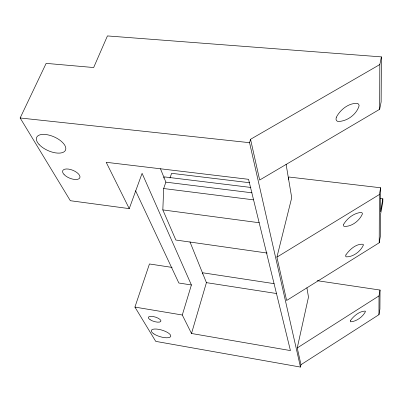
<?xml version="1.0" encoding="UTF-8"?>
<svg xmlns="http://www.w3.org/2000/svg" width="403" height="403" viewBox="0 0 403 403"><rect width="100%" height="100%" fill="white"/><g stroke="black" fill="none" stroke-linecap="round" stroke-linejoin="round"><path stroke-width="0.6" d="M172.141 267.421L149.448 263.97L134.924 307.086L155.734 341.371L300.477 367.073L300.996 364.685L378.956 314.678L379.022 295.888L380.034 290.054L317.166 280.679M286.08 164.258L291.722 197.732L276.921 257.139L286.624 300.482L379.208 242.777L379.374 194.538L380.628 187.773L288.886 177.013L288.276 179.406M379.828 64.551L250.545 139.297L259.663 180.03L379.671 109.289L379.828 64.551L381.399 56.888L107.435 35.927L93.667 67.538L46.144 63.372L20.15 117.983L70.334 200.709L129.252 208.623L142.093 173.34L191.395 284.976L182.297 315.005L191.506 333.483L290.437 350.585L248.545 179.32L106.191 162.293L129.252 208.623M380.034 290.054L379.918 309.036L378.956 314.678M380.628 187.773L380.492 211.746L382.85 198.805L380.351 198.503M381.399 56.888L381.132 101.899L379.671 109.289M382.85 198.805L382.82 201.953L380.472 214.844L380.346 236.435L379.208 242.777M267.219 253.064L175.854 240.027L162.832 209.903L163.668 188.533L165.87 182.146L160.459 168.736M300.996 364.685L297.248 347.95L308.481 297.092L306.91 287.782M300.477 367.073L249.558 142.682L250.545 139.297M191.506 333.483L206.417 282.639L189.954 241.84M202.457 273.99L202.81 272.801L274.111 283.657M169.97 178.066L171.597 173.32L249.724 182.745M163.769 178.055L164.182 176.867L250.908 187.46M297.248 347.95L379.022 295.888M276.921 257.139L379.374 194.538M20.15 117.983L249.558 142.682M165.87 182.146L252.016 192.815M163.668 188.533L253.457 199.848M162.832 209.903L259.235 222.743M206.417 282.639L276.372 293.5M191.395 284.976L178.841 283.007L135.594 190.795M134.924 307.086L182.297 315.005M336.278 117.369L335.996 119.233L336.505 120.628L337.764 121.454C346.862 121.641 356.675 114.467 359.133 105.687L358.69 104.256L357.486 103.375C348.63 102.841 340.167 109.772 336.278 117.369M343.759 224.128L343.512 225.423L343.91 226.315C351.391 227.156 359.723 220.632 362.453 213.807L362.096 212.885L361.118 212.421C354.01 213.061 347.391 218.124 343.759 224.128M345.915 254.918L345.678 256.066L346.051 256.837C353.043 257.215 360.665 251.371 363.41 245.054L363.078 244.258C356.222 243.578 349.587 249.482 345.915 254.918M350.509 320.44L350.298 321.307L350.605 321.841C356.539 321.433 362.75 316.889 365.456 311.63L365.173 311.076C359.32 311.237 353.91 315.887 350.509 320.44M153.946 333.956A10.13 3.41 16.8 0 0 170.373 336.893A10.13 3.41 16.8 0 0 158.782 329.357A10.13 3.41 16.8 0 0 153.946 333.956M39.081 144.47A15.777 7.506 23.9 0 0 64.505 151.483A15.777 7.506 23.9 0 0 49.69 135.297A15.777 7.506 23.9 0 0 39.081 144.47M150.082 319.7A6.589 2.302 17.1 0 0 160.721 321.544A6.589 2.302 17.1 0 0 153.1 316.521A6.589 2.302 17.1 0 0 150.082 319.7M64.092 174.544A9.259 4.252 22.3 0 0 79.144 178.645A9.259 4.252 22.3 0 0 70.601 169.522A9.259 4.252 22.3 0 0 64.092 174.544"/></g></svg>
